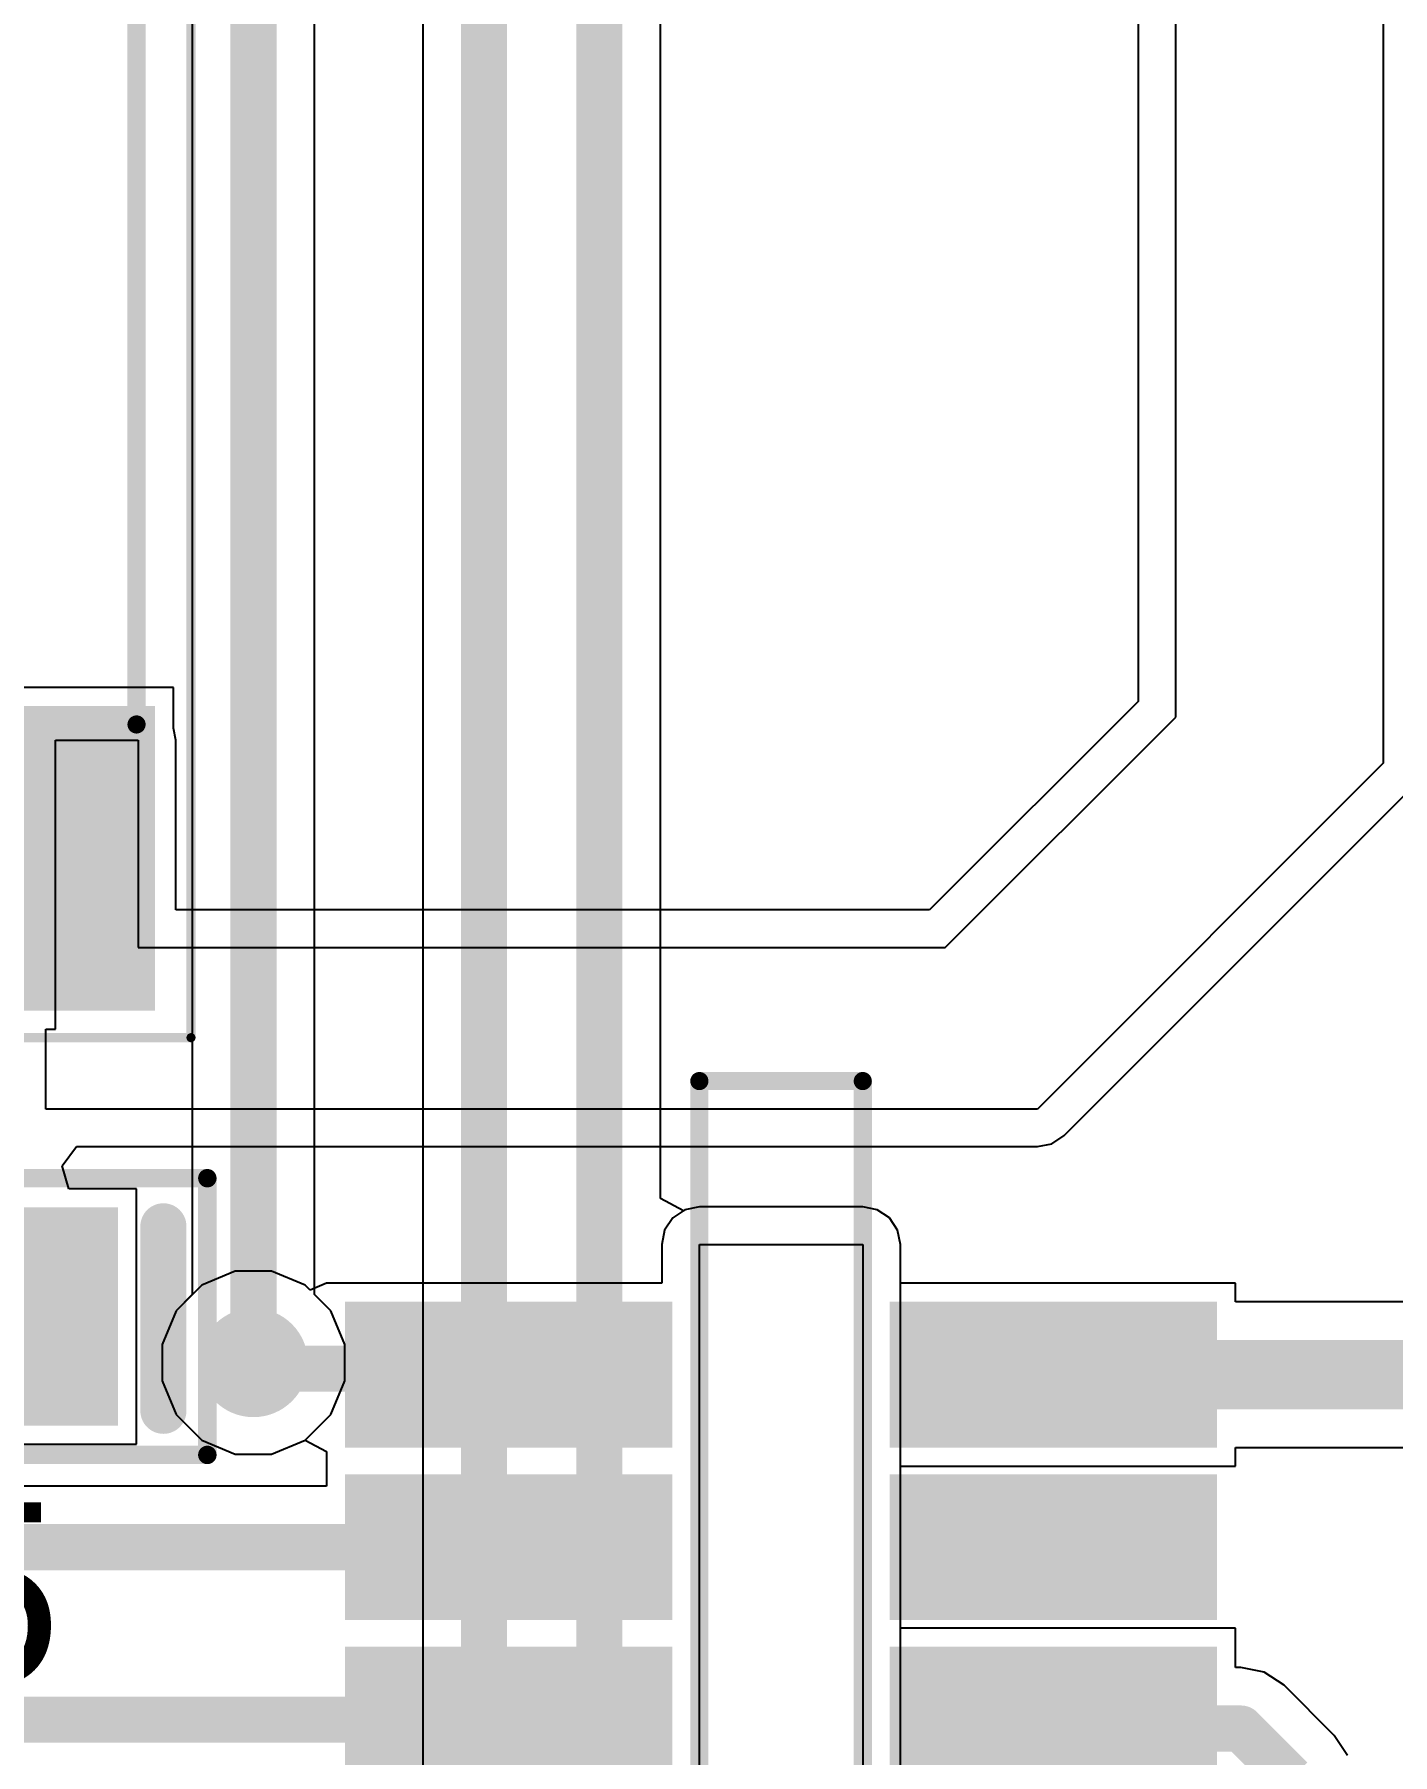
# Model space of a CAD drawing. Header units: millimetres. Extents: x -1.58 to 1.58, y -1.38 to 3.35.
# Drawn here: x 0.3125 to 0.607, y 1.35 to 1.723 of the extents above; entities that cross this region are included whole.
import ezdxf

# ---------------------------------------------------------------- set-up
doc = ezdxf.new("R2010")
doc.units = ezdxf.units.MM
doc.header["$MEASUREMENT"] = 0
for name, color, linetype in [('BottomLayer', 5, 'Continuous'), ('Mechanical1', 6, 'Continuous'), ('Mechanical13', 56, 'Continuous'), ('Mechanical15', 56, 'Continuous'), ('MultiLayer', 9, 'Continuous'), ('TopLayer', 1, 'Continuous'), ('TopOverlay', 2, 'Continuous'), ('TopPaste', 8, 'Continuous'), ('TopSolder', 216, 'Continuous'), ('ViaHoleLayer', 16, 'Continuous')]:
    doc.layers.add(name, color=color, linetype=linetype)
doc.styles.add('Arial', font='arial.ttf', dxfattribs={"height": 0.2})

# ---------------------------------------------------------------- blocks, each defined once
blk = doc.blocks.new('ENCODER_CONN_6')
at = {"layer": 'TopLayer'}
for points in [[(-0.09055115, 0.0492126), (-0.02755905, 0.0492126), (-0.02755905, 0.0255906), (-0.09055115, 0.0255906)], [(0.02755905, 0.0492126), (0.09055115, 0.0492126), (0.09055115, 0.0255906), (0.02755905, 0.0255906)], [(-0.09055115, 0.011811), (-0.02755905, 0.011811), (-0.02755905, -0.011811), (-0.09055115, -0.011811)], [(0.02755905, 0.011811), (0.09055115, 0.011811), (0.09055115, -0.011811), (0.02755905, -0.011811)], [(-0.09055115, -0.0255906), (-0.02755905, -0.0255906), (-0.02755905, -0.0492126), (-0.09055115, -0.0492126)], [(0.02755905, -0.0255906), (0.09055115, -0.0255906), (0.09055115, -0.0492126), (0.02755905, -0.0492126)], [(-0.09055115, -0.0629921), (-0.02755905, -0.0629921), (-0.02755905, -0.0866141), (-0.09055115, -0.0866141)], [(0.02755905, -0.0629921), (0.09055115, -0.0629921), (0.09055115, -0.0866141), (0.02755905, -0.0866141)]]:
    blk.add_hatch(color=1, dxfattribs=at).paths.add_polyline_path(points)
at = {"layer": 'TopPaste'}
for points in [[(-0.09055115, 0.0492126), (-0.02755905, 0.0492126), (-0.02755905, 0.0255906), (-0.09055115, 0.0255906)], [(0.02755905, 0.0492126), (0.09055115, 0.0492126), (0.09055115, 0.0255906), (0.02755905, 0.0255906)], [(-0.09055115, 0.011811), (-0.02755905, 0.011811), (-0.02755905, -0.011811), (-0.09055115, -0.011811)], [(0.02755905, 0.011811), (0.09055115, 0.011811), (0.09055115, -0.011811), (0.02755905, -0.011811)], [(-0.09055115, -0.0255906), (-0.02755905, -0.0255906), (-0.02755905, -0.0492126), (-0.09055115, -0.0492126)], [(0.02755905, -0.0255906), (0.09055115, -0.0255906), (0.09055115, -0.0492126), (0.02755905, -0.0492126)], [(-0.09055115, -0.0629921), (-0.02755905, -0.0629921), (-0.02755905, -0.0866141), (-0.09055115, -0.0866141)], [(0.02755905, -0.0629921), (0.09055115, -0.0629921), (0.09055115, -0.0866141), (0.02755905, -0.0866141)]]:
    blk.add_hatch(color=8, dxfattribs=at).paths.add_polyline_path(points)
at = {"layer": 'TopSolder'}
for points in [[(-0.09455115, 0.0532126), (-0.02355905, 0.0532126), (-0.02355905, 0.0215906), (-0.09455115, 0.0215906)], [(0.02355905, 0.0532126), (0.09455115, 0.0532126), (0.09455115, 0.0215906), (0.02355905, 0.0215906)], [(-0.09455115, 0.015811), (-0.02355905, 0.015811), (-0.02355905, -0.015811), (-0.09455115, -0.015811)], [(0.02355905, 0.015811), (0.09455115, 0.015811), (0.09455115, -0.015811), (0.02355905, -0.015811)], [(-0.09455115, -0.0215906), (-0.02355905, -0.0215906), (-0.02355905, -0.0532126), (-0.09455115, -0.0532126)], [(0.02355905, -0.0215906), (0.09455115, -0.0215906), (0.09455115, -0.0532126), (0.02355905, -0.0532126)], [(-0.09455115, -0.0589921), (-0.02355905, -0.0589921), (-0.02355905, -0.0906141), (-0.09455115, -0.0906141)], [(0.02355905, -0.0589921), (0.09455115, -0.0589921), (0.09455115, -0.0906141), (0.02355905, -0.0906141)]]:
    blk.add_hatch(color=216, dxfattribs=at).paths.add_polyline_path(points)
blk = doc.blocks.new('RESISTOR_0603_23')
at = {"layer": 'TopLayer'}
for points in [[(-0.05618115, -0.02011815), (-0.05618115, 0.01925195), (-0.01287405, 0.01925195), (-0.01287405, -0.02011815)], [(0.01334645, -0.01968505), (0.01334645, 0.01968505), (0.05665355, 0.01968505), (0.05665355, -0.01968505)]]:
    blk.add_hatch(color=1, dxfattribs=at).paths.add_polyline_path(points)
at = {"layer": 'TopPaste'}
for points in [[(-0.05618115, -0.02011815), (-0.05618115, 0.01925195), (-0.01287405, 0.01925195), (-0.01287405, -0.02011815)], [(0.01334645, -0.01968505), (0.01334645, 0.01968505), (0.05665355, 0.01968505), (0.05665355, -0.01968505)]]:
    blk.add_hatch(color=8, dxfattribs=at).paths.add_polyline_path(points)
at = {"layer": 'TopSolder'}
for points in [[(-0.06018115, -0.02411815), (-0.06018115, 0.02325195), (-0.00887405, 0.02325195), (-0.00887405, -0.02411815)], [(0.00934645, -0.02368505), (0.00934645, 0.02368505), (0.06065355, 0.02368505), (0.06065355, -0.02368505)]]:
    blk.add_hatch(color=216, dxfattribs=at).paths.add_polyline_path(points)
at = {"layer": 'Mechanical15', "const_width": 0.004}
for points in [[(-0.08, -0.03), (-0.08, 0.03)], [(-0.08, 0.03), (0.08, 0.03)], [(0.08, -0.03), (0.08, 0.03)], [(-0.08, -0.03), (0.08, -0.03)]]:
    blk.add_lwpolyline(points, dxfattribs=at)
at = {"layer": 'Mechanical15', "const_width": 0.002}
for points in [[(-0.081, 0.03, 1), (-0.079, 0.03, 1)], [(-0.081, 0.03, 1), (-0.079, 0.03, 1)], [(0.079, 0.03, 1), (0.081, 0.03, 1)], [(0.079, 0.03, 1), (0.081, 0.03, 1)], [(-0.081, -0.03, 1), (-0.079, -0.03, 1)], [(-0.081, -0.03, 1), (-0.079, -0.03, 1)], [(0.079, -0.03, 1), (0.081, -0.03, 1)], [(0.079, -0.03, 1), (0.081, -0.03, 1)]]:
    blk.add_lwpolyline(points, format="xyb", close=True, dxfattribs=at)
at = {"layer": 'TopOverlay'}
for points, const_width in [([(-0.0695276, -0.0204331), (-0.0695276, 0.0195669)], 0.01), ([(0.0704724, -0.0204331), (0.0704724, 0.0195669)], 0.01), ([(0, -0.005), (0, 0.005)], 0.002), ([(-0.005, 0), (0.005, 0)], 0.002)]:
    blk.add_lwpolyline(points, dxfattribs=dict(at, const_width=const_width))
for points, const_width in [([(-0.0720276, 0.0195669, 1), (-0.0670276, 0.0195669, 1)], 0.005), ([(0.0679724, 0.0195669, 1), (0.0729724, 0.0195669, 1)], 0.005), ([(-0.0005, 0.005, 1), (0.0005, 0.005, 1)], 0.001), ([(-0.0055, 0, 1), (-0.0045, 0, 1)], 0.001), ([(0.0045, 0, 1), (0.0055, 0, 1)], 0.001), ([(-0.0005, -0.005, 1), (0.0005, -0.005, 1)], 0.001), ([(-0.0720276, -0.0204331, 1), (-0.0670276, -0.0204331, 1)], 0.005), ([(0.0679724, -0.0204331, 1), (0.0729724, -0.0204331, 1)], 0.005)]:
    blk.add_lwpolyline(points, format="xyb", close=True, dxfattribs=dict(at, const_width=const_width))
blk = doc.blocks.new('SOP65P640X120_17N_69')
at = {"layer": 'TopLayer'}
for points in [[(-0.14470475, 0.09842515), (-0.08663385, 0.09842515), (-0.08663385, 0.08070865), (-0.14470475, 0.08070865)], [(0.08663385, 0.09842515), (0.14470475, 0.09842515), (0.14470475, 0.08070865), (0.08663385, 0.08070865)], [(-0.14470475, 0.07283465), (-0.08663385, 0.07283465), (-0.08663385, 0.05511815), (-0.14470475, 0.05511815)], [(0.08663385, 0.07283465), (0.14470475, 0.07283465), (0.14470475, 0.05511815), (0.08663385, 0.05511815)], [(-0.04842520000000001, -0.0698819), (-0.04842519999999999, 0.0698819), (0.04842520000000001, 0.0698819), (0.04842519999999999, -0.0698819)], [(-0.14470475, 0.04724405), (-0.08663385, 0.04724405), (-0.08663385, 0.02952755), (-0.14470475, 0.02952755)], [(0.08663385, 0.04724405), (0.14470475, 0.04724405), (0.14470475, 0.02952755), (0.08663385, 0.02952755)], [(-0.14470475, 0.02165355), (-0.08663385, 0.02165355), (-0.08663385, 0.00393705), (-0.14470475, 0.00393705)], [(0.08663385, 0.02165355), (0.14470475, 0.02165355), (0.14470475, 0.00393705), (0.08663385, 0.00393705)], [(-0.14470475, -0.00393705), (-0.08663385, -0.00393705), (-0.08663385, -0.02165355), (-0.14470475, -0.02165355)], [(0.08663385, -0.00393705), (0.14470475, -0.00393705), (0.14470475, -0.02165355), (0.08663385, -0.02165355)], [(-0.14470475, -0.02952755), (-0.08663385, -0.02952755), (-0.08663385, -0.04724405), (-0.14470475, -0.04724405)], [(0.08663385, -0.02952755), (0.14470475, -0.02952755), (0.14470475, -0.04724405), (0.08663385, -0.04724405)], [(-0.14470475, -0.05511815), (-0.08663385, -0.05511815), (-0.08663385, -0.07283465), (-0.14470475, -0.07283465)], [(0.08663385, -0.05511815), (0.14470475, -0.05511815), (0.14470475, -0.07283465), (0.08663385, -0.07283465)], [(-0.14470475, -0.08070865), (-0.08663385, -0.08070865), (-0.08663385, -0.09842515), (-0.14470475, -0.09842515)], [(0.08663385, -0.08070865), (0.14470475, -0.08070865), (0.14470475, -0.09842515), (0.08663385, -0.09842515)]]:
    blk.add_hatch(color=1, dxfattribs=at).paths.add_polyline_path(points)
at = {"layer": 'TopPaste'}
for points in [[(-0.14470475, 0.09842515), (-0.08663385, 0.09842515), (-0.08663385, 0.08070865), (-0.14470475, 0.08070865)], [(0.08663385, 0.09842515), (0.14470475, 0.09842515), (0.14470475, 0.08070865), (0.08663385, 0.08070865)], [(-0.14470475, 0.07283465), (-0.08663385, 0.07283465), (-0.08663385, 0.05511815), (-0.14470475, 0.05511815)], [(0.08663385, 0.07283465), (0.14470475, 0.07283465), (0.14470475, 0.05511815), (0.08663385, 0.05511815)], [(-0.04842520000000001, -0.0698819), (-0.04842519999999999, 0.0698819), (0.04842520000000001, 0.0698819), (0.04842519999999999, -0.0698819)], [(-0.14470475, 0.04724405), (-0.08663385, 0.04724405), (-0.08663385, 0.02952755), (-0.14470475, 0.02952755)], [(0.08663385, 0.04724405), (0.14470475, 0.04724405), (0.14470475, 0.02952755), (0.08663385, 0.02952755)], [(-0.14470475, 0.02165355), (-0.08663385, 0.02165355), (-0.08663385, 0.00393705), (-0.14470475, 0.00393705)], [(0.08663385, 0.02165355), (0.14470475, 0.02165355), (0.14470475, 0.00393705), (0.08663385, 0.00393705)], [(-0.14470475, -0.00393705), (-0.08663385, -0.00393705), (-0.08663385, -0.02165355), (-0.14470475, -0.02165355)], [(0.08663385, -0.00393705), (0.14470475, -0.00393705), (0.14470475, -0.02165355), (0.08663385, -0.02165355)], [(-0.14470475, -0.02952755), (-0.08663385, -0.02952755), (-0.08663385, -0.04724405), (-0.14470475, -0.04724405)], [(0.08663385, -0.02952755), (0.14470475, -0.02952755), (0.14470475, -0.04724405), (0.08663385, -0.04724405)], [(-0.14470475, -0.05511815), (-0.08663385, -0.05511815), (-0.08663385, -0.07283465), (-0.14470475, -0.07283465)], [(0.08663385, -0.05511815), (0.14470475, -0.05511815), (0.14470475, -0.07283465), (0.08663385, -0.07283465)], [(-0.14470475, -0.08070865), (-0.08663385, -0.08070865), (-0.08663385, -0.09842515), (-0.14470475, -0.09842515)], [(0.08663385, -0.08070865), (0.14470475, -0.08070865), (0.14470475, -0.09842515), (0.08663385, -0.09842515)]]:
    blk.add_hatch(color=8, dxfattribs=at).paths.add_polyline_path(points)
at = {"layer": 'TopSolder'}
for points in [[(-0.14870475, 0.10242515), (-0.08263385, 0.10242515), (-0.08263385, 0.07670865), (-0.14870475, 0.07670865)], [(0.08263385, 0.10242515), (0.14870475, 0.10242515), (0.14870475, 0.07670865), (0.08263385, 0.07670865)], [(-0.14870475, 0.07683465), (-0.08263385, 0.07683465), (-0.08263385, 0.05111815), (-0.14870475, 0.05111815)], [(0.08263385, 0.07683465), (0.14870475, 0.07683465), (0.14870475, 0.05111815), (0.08263385, 0.05111815)], [(-0.05242520000000001, -0.0738819), (-0.05242519999999999, 0.0738819), (0.05242520000000001, 0.0738819), (0.05242519999999999, -0.0738819)], [(-0.14870475, 0.05124405), (-0.08263385, 0.05124405), (-0.08263385, 0.02552755), (-0.14870475, 0.02552755)], [(0.08263385, 0.05124405), (0.14870475, 0.05124405), (0.14870475, 0.02552755), (0.08263385, 0.02552755)], [(-0.14870475, 0.02565355), (-0.08263385, 0.02565355), (-0.08263385, -6.295e-05), (-0.14870475, -6.295e-05)], [(0.08263385, 0.02565355), (0.14870475, 0.02565355), (0.14870475, -6.295e-05), (0.08263385, -6.295e-05)], [(-0.14870475, 6.295e-05), (-0.08263385, 6.295e-05), (-0.08263385, -0.02565355), (-0.14870475, -0.02565355)], [(0.08263385, 6.295e-05), (0.14870475, 6.295e-05), (0.14870475, -0.02565355), (0.08263385, -0.02565355)], [(-0.14870475, -0.02552755), (-0.08263385, -0.02552755), (-0.08263385, -0.05124405), (-0.14870475, -0.05124405)], [(0.08263385, -0.02552755), (0.14870475, -0.02552755), (0.14870475, -0.05124405), (0.08263385, -0.05124405)], [(-0.14870475, -0.05111815), (-0.08263385, -0.05111815), (-0.08263385, -0.07683465), (-0.14870475, -0.07683465)], [(0.08263385, -0.05111815), (0.14870475, -0.05111815), (0.14870475, -0.07683465), (0.08263385, -0.07683465)], [(-0.14870475, -0.07670865), (-0.08263385, -0.07670865), (-0.08263385, -0.10242515), (-0.14870475, -0.10242515)], [(0.08263385, -0.07670865), (0.14870475, -0.07670865), (0.14870475, -0.10242515), (0.08263385, -0.10242515)]]:
    blk.add_hatch(color=216, dxfattribs=at).paths.add_polyline_path(points)
at = {"layer": 'Mechanical13', "const_width": 0.003937}
for points in [[(-0.0610236, 0.0984252), (-0.0866142, 0.0728346)], [(-0.0866142, 0.0984252), (-0.0866142, -0.0984252)], [(-0.0866142, 0.0984252), (0.0866142, 0.0984252)], [(0.0866142, 0.0984252), (0.0866142, -0.0984252)], [(-0.0866142, -0.0984252), (0.0866142, -0.0984252)]]:
    blk.add_lwpolyline(points, dxfattribs=at)
at = {"layer": 'Mechanical13', "const_width": 0.0019685}
for points in [[(-0.0875984, 0.0984252, 1), (-0.08563, 0.0984252, 1)], [(-0.0875984, 0.0984252, 1), (-0.08563, 0.0984252, 1)], [(-0.0620078, 0.0984252, 1), (-0.0600394, 0.0984252, 1)], [(0.08563, 0.0984252, 1), (0.0875984, 0.0984252, 1)], [(0.08563, 0.0984252, 1), (0.0875984, 0.0984252, 1)], [(-0.0875984, 0.0728346, 1), (-0.08563, 0.0728346, 1)], [(-0.0875984, -0.0984252, 1), (-0.08563, -0.0984252, 1)], [(-0.0875984, -0.0984252, 1), (-0.08563, -0.0984252, 1)], [(0.08563, -0.0984252, 1), (0.0875984, -0.0984252, 1)], [(0.08563, -0.0984252, 1), (0.0875984, -0.0984252, 1)]]:
    blk.add_lwpolyline(points, format="xyb", close=True, dxfattribs=at)
at = {"layer": 'Mechanical15', "const_width": 0.0019685}
for points in [[(-0.1545276, 0.1102362), (-0.1545276, -0.1102362)], [(-0.1545276, 0.1102362), (0.1545276, 0.1102362)], [(0.1545276, 0.1102362), (0.1545276, -0.1102362)], [(-0.1545276, -0.1102362), (0.1545276, -0.1102362)]]:
    blk.add_lwpolyline(points, dxfattribs=at)
at = {"layer": 'Mechanical15', "const_width": 0.0009842}
for points in [[(-0.1550197, 0.1102362, 1), (-0.1540355, 0.1102362, 1)], [(-0.1550197, 0.1102362, 1), (-0.1540355, 0.1102362, 1)], [(0.1540355, 0.1102362, 1), (0.1550197, 0.1102362, 1)], [(0.1540355, 0.1102362, 1), (0.1550197, 0.1102362, 1)], [(-0.1550197, -0.1102362, 1), (-0.1540355, -0.1102362, 1)], [(-0.1550197, -0.1102362, 1), (-0.1540355, -0.1102362, 1)], [(0.1540355, -0.1102362, 1), (0.1550197, -0.1102362, 1)], [(0.1540355, -0.1102362, 1), (0.1550197, -0.1102362, 1)]]:
    blk.add_lwpolyline(points, format="xyb", close=True, dxfattribs=at)
at = {"layer": 'TopOverlay', "const_width": 0.007874}
blk.add_lwpolyline([(-0.144685, 0.1122047), (-0.0866142, 0.1122047)], dxfattribs=at)
at = {"layer": 'TopOverlay', "const_width": 0.003937}
for points in [[(-0.1466535, 0.1122047, 1), (-0.1427165, 0.1122047, 1)], [(-0.0885827, 0.1122047, 1), (-0.0846457, 0.1122047, 1)]]:
    blk.add_lwpolyline(points, format="xyb", close=True, dxfattribs=at)

msp = doc.modelspace()

# ---------------------------------------------------------------- hatches: boundary and pattern name
at = {"layer": 'BottomLayer'}
h = msp.add_hatch(color=5, dxfattribs=at)
edge = h.paths.add_edge_path()
edge.add_arc((0.36, 1.435), 0.011811, 0, 360)
at = {"layer": 'TopLayer'}
h = msp.add_hatch(color=1, dxfattribs=at)
edge = h.paths.add_edge_path()
edge.add_arc((0.36, 1.435), 0.011811, 0, 360)
at = {"layer": 'ViaHoleLayer'}
h = msp.add_hatch(color=16, dxfattribs=at)
edge = h.paths.add_edge_path()
edge.add_arc((0.36, 1.435), 0.0059055, 0, 360)

# ---------------------------------------------------------------- linework, layer by layer
at = {"layer": 'BottomLayer'}
for p, q in [((0.4482547, 1.4706267), (0.4482547, 2)), ((0.3732547, 1.4497622), (0.3732547, 1.995)), ((0.3467453, 1.9895097), (0.3467453, 1.4497622)), ((0.3967453, 1.9845097), (0.3967453, 1.2558579)), ((0.4532547, 1.467954), (0.4482547, 1.4706267)), ((0.4535716, 1.4681657), (0.4532547, 1.467954)), ((0.456693, 1.4687866), (0.4535716, 1.4681657)), ((0.4921261, 1.4687866), (0.456693, 1.4687866)), ((0.4952475, 1.4681657), (0.4921261, 1.4687866)), ((0.4978938, 1.4663976), (0.4952475, 1.4681657)), ((0.4996619, 1.4637513), (0.4978938, 1.4663976)), ((0.5002828, 1.4606299), (0.4996619, 1.4637513)), ((0.5002828, 1.2952756), (0.5002828, 1.4606299)), ((0.3467453, 1.4497622), (0.3432051, 1.446222)), ((0.3767949, 1.446222), (0.3732547, 1.4497622)), ((0.3432051, 1.446222), (0.340189, 1.4389406)), ((0.379811, 1.4389406), (0.3767949, 1.446222)), ((0.340189, 1.4389406), (0.340189, 1.4310594)), ((0.379811, 1.4310594), (0.379811, 1.4389406)), ((0.340189, 1.4310594), (0.3432051, 1.423778)), ((0.3767949, 1.423778), (0.379811, 1.4310594)), ((0.3432051, 1.423778), (0.348778, 1.4182051)), ((0.371222, 1.4182051), (0.3767949, 1.423778)), ((0.348778, 1.4182051), (0.3560594, 1.415189)), ((0.3639406, 1.415189), (0.371222, 1.4182051)), ((0.3560594, 1.415189), (0.3639406, 1.415189))]:
    msp.add_line(p, q, dxfattribs=at)
at = {"layer": 'BottomLayer', "const_width": 0.01}
for points in [[(0.435, 1.28), (0.435, 2)], [(0.36, 1.435), (0.36, 1.995)], [(0.41, 1.2558579), (0.41, 1.99)]]:
    msp.add_lwpolyline(points, dxfattribs=at)
at = {"layer": 'BottomLayer', "const_width": 0.005}
msp.add_lwpolyline([(0.3575, 1.435, 1), (0.3625, 1.435, 1)], format="xyb", close=True, dxfattribs=at)
at = {"layer": 'Mechanical1', "const_width": 0.003937}
for points in [[(0.456693, 1.2598426), (0.456693, 1.496063)], [(0.456693, 1.496063), (0.4921261, 1.496063)], [(0.4921261, 1.2598426), (0.4921261, 1.496063)]]:
    msp.add_lwpolyline(points, dxfattribs=at)
at = {"layer": 'Mechanical1', "const_width": 0.0019685}
for points in [[(0.4557088, 1.496063, 1), (0.4576772, 1.496063, 1)], [(0.4557088, 1.496063, 1), (0.4576772, 1.496063, 1)], [(0.4911419, 1.496063, 1), (0.4931103, 1.496063, 1)], [(0.4911419, 1.496063, 1), (0.4931103, 1.496063, 1)]]:
    msp.add_lwpolyline(points, format="xyb", close=True, dxfattribs=at)
at = {"layer": 'MultiLayer'}
for p, q in [((0.456693, 1.2952756), (0.456693, 1.4606299)), ((0.456693, 1.4606299), (0.4921261, 1.4606299)), ((0.4921261, 1.4606299), (0.4921261, 1.2952756))]:
    msp.add_line(p, q, dxfattribs=at)
at = {"layer": 'TopLayer'}
for p, q in [((0.5599999, 1.575), (0.56, 1.895)), ((0.605, 1.895), (0.605, 1.565)), ((0.5518433, 1.8360021), (0.5518432, 1.5783786)), ((0.3426456, 1.5813661), (0.3089292, 1.5813661)), ((0.3426456, 1.5725694), (0.3426456, 1.5813661)), ((0.5518432, 1.5783786), (0.5066212, 1.5331567)), ((0.5099999, 1.525), (0.5599999, 1.575)), ((0.3431567, 1.57), (0.3426456, 1.5725694)), ((0.3170551, 1.5072953), (0.3170551, 1.57)), ((0.3170551, 1.57), (0.335, 1.57)), ((0.335, 1.57), (0.3349999, 1.525)), ((0.3431566, 1.5331567), (0.3431567, 1.57)), ((0.605, 1.565), (0.53, 1.49)), ((0.5357679, 1.4842326), (0.6107677, 1.5592323)), ((0.5066212, 1.5331567), (0.3431566, 1.5331567)), ((0.3349999, 1.525), (0.5099999, 1.525)), ((0.315, 1.49), (0.315, 1.5072953)), ((0.315, 1.5072953), (0.3170551, 1.5072953)), ((0.53, 1.49), (0.315, 1.49)), ((0.318516, 1.477685), (0.3216182, 1.4818433)), ((0.3216182, 1.4818433), (0.53, 1.4818433)), ((0.53, 1.4818433), (0.5331215, 1.4824642)), ((0.5331215, 1.4824642), (0.5357677, 1.4842323)), ((0.5357677, 1.4842323), (0.5357679, 1.4842326)), ((0.3199338, 1.472685), (0.318516, 1.477685)), ((0.3346535, 1.472685), (0.3199338, 1.472685)), ((0.3346535, 1.417315), (0.3346535, 1.472685)), ((0.4509253, 1.4663976), (0.4491572, 1.4637513)), ((0.4535716, 1.4681657), (0.4509253, 1.4663976)), ((0.456693, 1.4687866), (0.4535716, 1.4681657)), ((0.4921261, 1.4687866), (0.456693, 1.4687866)), ((0.4952475, 1.4681657), (0.4921261, 1.4687866)), ((0.4978938, 1.4663976), (0.4952475, 1.4681657)), ((0.4996619, 1.4637513), (0.4978938, 1.4663976)), ((0.4491572, 1.4637513), (0.4485363, 1.4606299)), ((0.5002828, 1.4606299), (0.4996619, 1.4637513)), ((0.4485363, 1.4606299), (0.4485363, 1.4522126)), ((0.5002828, 1.4522126), (0.5002828, 1.4606299)), ((0.3560594, 1.454811), (0.348778, 1.4517949)), ((0.3639406, 1.454811), (0.3560594, 1.454811)), ((0.371222, 1.4517949), (0.3639406, 1.454811)), ((0.348778, 1.4517949), (0.3432051, 1.446222)), ((0.3722845, 1.4507324), (0.371222, 1.4517949)), ((0.3758584, 1.4522127), (0.3722845, 1.4507324)), ((0.3758584, 1.4522126), (0.3758584, 1.4522127)), ((0.4485363, 1.4522126), (0.3758584, 1.4522126)), ((0.5729605, 1.4522126), (0.5002828, 1.4522126)), ((0.5729605, 1.4482053), (0.5729605, 1.4522126)), ((0.7858555, 1.4482053), (0.5729605, 1.4482053)), ((0.3432051, 1.446222), (0.340189, 1.4389406)), ((0.340189, 1.4389406), (0.340189, 1.4310594)), ((0.340189, 1.4310594), (0.3432051, 1.423778)), ((0.3432051, 1.423778), (0.348778, 1.4182051)), ((0.348778, 1.4182051), (0.3560594, 1.415189)), ((0.3639406, 1.415189), (0.3712219, 1.4182051)), ((0.3712219, 1.4182051), (0.3758583, 1.4157703)), ((0.2940915, 1.417315), (0.3346535, 1.417315)), ((0.3560594, 1.415189), (0.3639406, 1.415189)), ((0.3758583, 1.4157703), (0.3758583, 1.4082547)), ((0.5729605, 1.4125906), (0.5729605, 1.4165979)), ((0.5729605, 1.4165979), (0.7924016, 1.4165979)), ((0.5002828, 1.3774094), (0.5002828, 1.4125906)), ((0.5002828, 1.4125906), (0.5729605, 1.4125906)), ((0.3758583, 1.4082547), (0.3001969, 1.4082547)), ((0.5729605, 1.3774094), (0.5002828, 1.3774094)), ((0.5729605, 1.3689284), (0.5729605, 1.3774094)), ((0.5741027, 1.3689284), (0.5729605, 1.3689284)), ((0.5791751, 1.3679194), (0.5741027, 1.3689284)), ((0.5834752, 1.3650462), (0.5791751, 1.3679194)), ((0.5943725, 1.3541489), (0.5834752, 1.3650462)), ((0.5972457, 1.3498488), (0.5943725, 1.3541489))]:
    msp.add_line(p, q, dxfattribs=at)
for points, const_width in [([(0.36, 1.435), (0.3612992, 1.4337008)], 0.01), ([(0.5334645, 1.4324016), (0.7924016, 1.4324016)], 0.015), ([(0.3612992, 1.4337008), (0.4140551, 1.4337008)], 0.01), ([(0.4140551, 1.4337008), (0.4153543, 1.4324016)], 0.01), ([(0.3001969, 1.395), (0.4153543, 1.395)], 0.01), ([(0.2975984, 1.3575984), (0.4153543, 1.3575984)], 0.01), ([(0.5334645, 1.3575984), (0.5353892, 1.3556737)], 0.01), ([(0.5353892, 1.3556737), (0.5741027, 1.3556737)], 0.01), ([(0.5741027, 1.3556737), (0.585, 1.3447764)], 0.01)]:
    msp.add_lwpolyline(points, dxfattribs=dict(at, const_width=const_width))
for points, const_width in [([(0.3575, 1.435, 1), (0.3625, 1.435, 1)], 0.005), ([(0.5297145, 1.4324016, 1), (0.5372145, 1.4324016, 1)], 0.0075), ([(0.3587992, 1.4337008, 1), (0.3637992, 1.4337008, 1)], 0.005), ([(0.3587992, 1.4337008, 1), (0.3637992, 1.4337008, 1)], 0.005), ([(0.4115551, 1.4337008, 1), (0.4165551, 1.4337008, 1)], 0.005), ([(0.4115551, 1.4337008, 1), (0.4165551, 1.4337008, 1)], 0.005), ([(0.4128543, 1.4324016, 1), (0.4178543, 1.4324016, 1)], 0.005), ([(0.4128543, 1.395, 1), (0.4178543, 1.395, 1)], 0.005), ([(0.4128543, 1.3575984, 1), (0.4178543, 1.3575984, 1)], 0.005), ([(0.5309645, 1.3575984, 1), (0.5359645, 1.3575984, 1)], 0.005), ([(0.5328892, 1.3556737, 1), (0.5378892, 1.3556737, 1)], 0.005), ([(0.5328892, 1.3556737, 1), (0.5378892, 1.3556737, 1)], 0.005), ([(0.5716027, 1.3556737, 1), (0.5766027, 1.3556737, 1)], 0.005), ([(0.5716027, 1.3556737, 1), (0.5766027, 1.3556737, 1)], 0.005)]:
    msp.add_lwpolyline(points, format="xyb", close=True, dxfattribs=dict(at, const_width=const_width))
at = {"layer": 'TopOverlay', "const_width": 0.003937}
msp.add_lwpolyline([(0.5905513, 0.7874016, 1), (-0.5905511, 0.7874016, 1)], format="xyb", close=True, dxfattribs=at)

# ---------------------------------------------------------------- block references
at = {"rotation": 90}
msp.add_blockref('SOP65P640X120_17N_69', (0.2362205, 1.66), dxfattribs=at)
for name, p in [('RESISTOR_0603_23', (0.27, 1.445)), ('ENCODER_CONN_6', (0.4744094, 1.395))]:
    msp.add_blockref(name, p)

# ---------------------------------------------------------------- texts
at = {"layer": 'TopOverlay', "style": 'Arial'}
msp.add_text('R35', height=0.0393701, dxfattribs=at).set_placement((0.2175235, 1.3653213))

doc.saveas('drawing.dxf')
